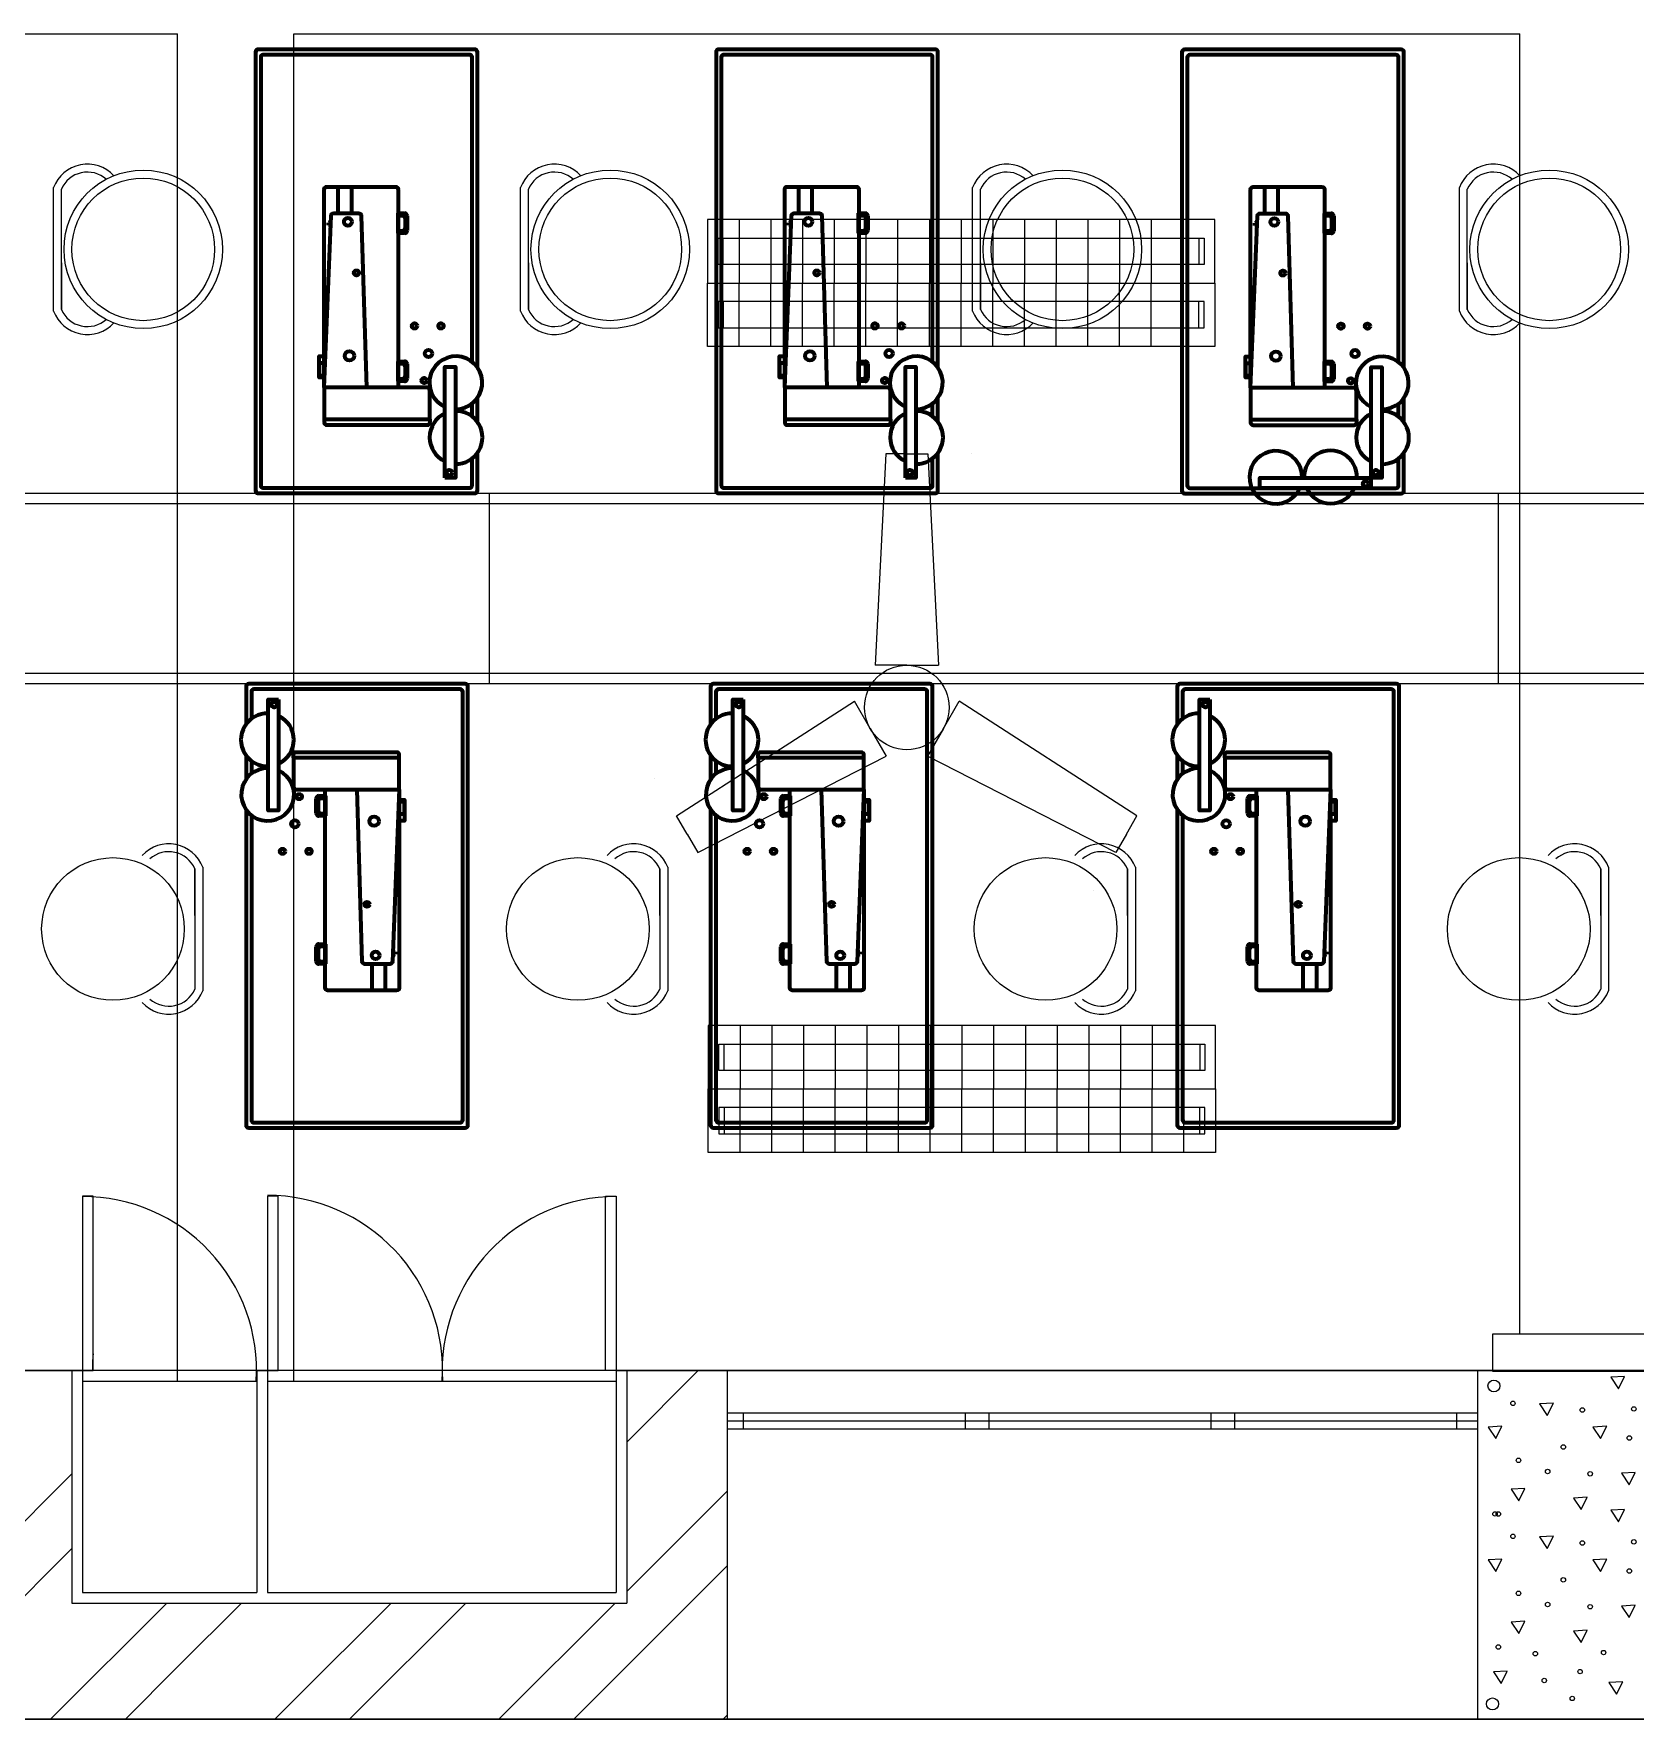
# Model space of a CAD drawing. Header units: inches. Extents: x 9 to 2198, y -380 to 182.
# Drawn here: x 379.6 to 531.1, y -309.1 to -149.6 of the extents above; entities that cross this region are included whole.
import ezdxf

# ---------------------------------------------------------------- set-up
doc = ezdxf.new("R2010")
doc.units = ezdxf.units.IN
doc.header["$MEASUREMENT"] = 0
for name, color, linetype in [('beam', 50, 'Continuous'), ('center table', 30, 'Continuous'), ('chairs', 100, 'Continuous'), ('electrical', 60, 'Continuous'), ('fans', 210, 'Continuous'), ('machines', 21, 'Continuous'), ('outer wall', 10, 'Continuous'), ('pillar hatching', 40, 'Continuous'), ('tubelights', 201, 'Continuous')]:
    doc.layers.add(name, color=color, linetype=linetype)

# ---------------------------------------------------------------- blocks, each defined once
blk = doc.blocks.new('*U36')
at = {"layer": 'fans'}
for p, q in [((-3.57, 10), (-4.57, -10)), ((-1.57, 10), (-3.57, 10)), ((-1.57, 10), (-1.57, 10)), ((-1.57, 10), (-1.57, 10)), ((-1.57, 10), (-1.57, 10)), ((-1.57, 10), (-1.57, 10)), ((-1.57, 10), (0.43, 10)), ((0.43, 10), (1.43, -10)), ((4.57, 10), (4.57, 10)), ((-1.57, -10), (-4.57, -10)), ((-1.57, -10), (1.43, -10))]:
    blk.add_line(p, q, dxfattribs=at)
blk = doc.blocks.new('*U37')
at = {"layer": 'fans', "color": 0, "linetype": 'ByBlock', "lineweight": -2, "transparency": 16777216}
blk.add_blockref('*U36', (1152.58, 51.52), dxfattribs=at)
for p, rotation in [((1138.1, 31.88), 120), ((1162.34, 29.16), 239.9999999999999)]:
    blk.add_blockref('*U36', p, dxfattribs=dict(at, rotation=rotation))
blk = doc.blocks.new('TUBELIGHT')
for p, q in [((2377.8, 620.73), (2329.8, 620.73)), ((2329.8, 620.73), (2329.8, 614.73)), ((2332.8, 620.73), (2332.8, 614.73)), ((2335.8, 620.73), (2335.8, 614.73)), ((2338.8, 620.73), (2338.8, 614.73)), ((2341.8, 620.73), (2341.8, 614.73)), ((2344.8, 620.73), (2344.8, 614.73)), ((2347.8, 620.73), (2347.8, 614.73)), ((2350.8, 620.73), (2350.8, 614.73)), ((2353.8, 620.73), (2353.8, 614.73)), ((2356.8, 620.73), (2356.8, 614.73)), ((2359.8, 620.73), (2359.8, 614.73)), ((2362.8, 620.73), (2362.8, 614.73)), ((2365.8, 620.73), (2365.8, 614.73)), ((2368.8, 620.73), (2368.8, 614.73)), ((2371.8, 620.73), (2371.8, 614.73)), ((2374.8, 620.73), (2374.8, 614.73)), ((2377.8, 614.73), (2377.8, 620.73)), ((2330.8, 618.98), (2376.8, 618.98)), ((2330.8, 616.48), (2330.8, 618.98)), ((2331.3, 616.48), (2331.3, 618.98)), ((2376.3, 618.98), (2376.3, 616.48)), ((2376.8, 618.98), (2376.8, 616.48)), ((2376.8, 616.48), (2330.8, 616.48)), ((2329.8, 614.73), (2377.8, 614.73)), ((2329.8, 608.73), (2329.8, 614.73)), ((2332.8, 608.73), (2332.8, 614.73)), ((2335.8, 608.73), (2335.8, 614.73)), ((2338.8, 608.73), (2338.8, 614.73)), ((2341.8, 608.73), (2341.8, 614.73)), ((2344.8, 608.73), (2344.8, 614.73)), ((2347.8, 608.73), (2347.8, 614.73)), ((2350.8, 608.73), (2350.8, 614.73)), ((2353.8, 608.73), (2353.8, 614.73)), ((2356.8, 608.73), (2356.8, 614.73)), ((2359.8, 608.73), (2359.8, 614.73)), ((2362.8, 608.73), (2362.8, 614.73)), ((2365.8, 608.73), (2365.8, 614.73)), ((2368.8, 608.73), (2368.8, 614.73)), ((2371.8, 608.73), (2371.8, 614.73)), ((2374.8, 608.73), (2374.8, 614.73)), ((2377.8, 614.73), (2377.8, 608.73)), ((2376.8, 612.98), (2330.8, 612.98)), ((2330.8, 612.98), (2330.8, 610.48)), ((2331.3, 612.98), (2331.3, 610.48)), ((2376.3, 610.48), (2376.3, 612.98)), ((2376.8, 610.48), (2376.8, 612.98)), ((2330.8, 610.48), (2376.8, 610.48)), ((2377.8, 608.73), (2329.8, 608.73))]:
    blk.add_line(p, q)

msp = doc.modelspace()

# ---------------------------------------------------------------- linework, layer by layer
at = {"layer": 'beam'}
for p, q in [((277.19477, -149.55658), (393.19477, -149.55658)), ((393.19477, -277.05658), (393.19477, -149.55658)), ((404.19477, -149.55658), (520.19477, -149.55658)), ((404.19477, -277.05658), (404.19477, -149.55658)), ((520.19477, -272.61355), (520.19477, -149.55658)), ((520.19477, -276.11355), (520.19477, -276.05658))]:
    msp.add_line(p, q, dxfattribs=at)
at = {"layer": 'center table'}
for p, q in [((709.19477, -193.05658), (136.19477, -193.05658)), ((709.19477, -194.05658), (136.19477, -194.05658)), ((422.69477, -211.05658), (422.69477, -193.05658)), ((518.19477, -211.05658), (518.19477, -193.05658)), ((136.19477, -210.05658), (709.19477, -210.05658)), ((136.19477, -211.05658), (709.19477, -211.05658))]:
    msp.add_line(p, q, dxfattribs=at)
at = {"layer": 'chairs', "linetype": 'ByBlock'}
for p, q in [((381.44283, -175.79992), (381.44283, -164.12129)), ((382.19283, -175.65413), (382.19283, -164.26708)), ((425.63018, -175.79992), (425.63018, -164.12129)), ((426.38018, -175.65413), (426.38018, -164.26708)), ((468.41919, -175.79992), (468.41919, -164.12129)), ((469.16919, -175.65413), (469.16919, -164.26708)), ((514.48391, -175.79992), (514.48391, -164.12129)), ((515.23391, -175.65413), (515.23391, -164.26708)), ((382.19283, -171.23863), (382.19283, -175.65413)), ((426.38018, -171.23863), (426.38018, -175.65413)), ((469.16919, -171.23863), (469.16919, -175.65413)), ((515.23391, -171.23863), (515.23391, -175.65413)), ((394.82303, -232.99527), (394.82303, -228.57977)), ((394.82303, -228.57977), (394.82303, -239.96682)), ((395.57303, -228.43398), (395.57303, -240.11261)), ((438.81758, -232.99527), (438.81758, -228.57977)), ((438.81758, -228.57977), (438.81758, -239.96682)), ((439.56758, -228.43398), (439.56758, -240.11261)), ((483.07557, -232.99527), (483.07557, -228.57977)), ((483.07557, -228.57977), (483.07557, -239.96682)), ((483.82557, -228.43398), (483.82557, -240.11261)), ((527.86045, -232.99527), (527.86045, -228.57977)), ((527.86045, -228.57977), (527.86045, -239.96682)), ((528.61045, -228.43398), (528.61045, -240.11261))]:
    msp.add_line(p, q, dxfattribs=at)
for centre, radius in [((389.9405, -169.9606), 7.5), ((434.12784, -169.9606), 7.5), ((476.91686, -169.9606), 7.5), ((522.98157, -169.9606), 7.5), ((389.9405, -169.9606), 6.75), ((434.12784, -169.9606), 6.75), ((476.91686, -169.9606), 6.75), ((522.98157, -169.9606), 6.75), ((387.07536, -234.2733), 6.75), ((431.06991, -234.2733), 6.75), ((475.32791, -234.2733), 6.75), ((520.11279, -234.2733), 6.75)]:
    msp.add_circle(centre, radius, dxfattribs=at)
for centre, radius, start, end in [((384.65722, -165.33658), 3.43646, 43.0339046, 159.2895399), ((384.65722, -165.33658), 2.68646, 48.4094874, 156.5400873), ((428.84457, -165.33658), 3.43646, 43.0339046, 159.2895399), ((428.84457, -165.33658), 2.68646, 48.4094874, 156.5400873), ((471.63358, -165.33658), 3.43646, 43.0339046, 159.2895399), ((471.63358, -165.33658), 2.68646, 48.4094874, 156.5400873), ((517.6983, -165.33658), 3.43646, 43.0339046, 159.2895399), ((517.6983, -165.33658), 2.68646, 48.4094874, 156.5400873), ((384.65722, -174.58463), 3.43646, 200.7104601, 316.9660954), ((384.65722, -174.58463), 2.68646, 203.4599127, 311.5905126), ((428.84457, -174.58463), 3.43646, 200.7104601, 316.9660954), ((428.84457, -174.58463), 2.68646, 203.4599127, 311.5905126), ((471.63358, -174.58463), 3.43646, 200.7104601, 316.9660954), ((471.63358, -174.58463), 2.68646, 203.4599127, 311.5905126), ((517.6983, -174.58463), 3.43646, 200.7104601, 316.9660954), ((517.6983, -174.58463), 2.68646, 203.4599127, 311.5905126), ((392.35863, -229.64927), 3.43646, 20.7104601, 136.9660954), ((436.35319, -229.64927), 3.43646, 20.7104601, 136.9660954), ((480.61118, -229.64927), 3.43646, 20.7104601, 136.9660954), ((525.39606, -229.64927), 3.43646, 20.7104601, 136.9660954), ((392.35863, -229.64927), 2.68646, 23.4599127, 131.5905126), ((436.35319, -229.64927), 2.68646, 23.4599127, 131.5905126), ((480.61118, -229.64927), 2.68646, 23.4599127, 131.5905126), ((525.39606, -229.64927), 2.68646, 23.4599127, 131.5905126), ((392.35863, -238.89732), 3.43646, 223.0339046, 339.2895399), ((392.35863, -238.89732), 2.68646, 228.4094874, 336.5400873), ((436.35319, -238.89732), 3.43646, 223.0339046, 339.2895399), ((436.35319, -238.89732), 2.68646, 228.4094874, 336.5400873), ((480.61118, -238.89732), 3.43646, 223.0339046, 339.2895399), ((480.61118, -238.89732), 2.68646, 228.4094874, 336.5400873), ((525.39606, -238.89732), 3.43646, 223.0339046, 339.2895399), ((525.39606, -238.89732), 2.68646, 228.4094874, 336.5400873)]:
    msp.add_arc(centre, radius, start, end, dxfattribs=at)
at = {"layer": 'electrical'}
msp.add_lwpolyline([(517.62191, -276.11355), (533.62191, -276.11355), (533.62191, -272.61355), (517.62191, -272.61355)], close=True, dxfattribs=at)
at = {"layer": 'fans'}
msp.add_circle((462.19477, -213.30658), 4, dxfattribs=at)
at = {"layer": 'machines', "linetype": 'ByBlock', "lineweight": 100}
for p, q in [((408.36154, -164.04104), (408.36154, -166.54027)), ((409.64127, -164.03007), (409.64127, -166.54027)), ((451.94004, -164.04104), (451.94004, -166.54027)), ((453.21977, -164.03007), (453.21977, -166.54027)), ((496.03424, -164.05735), (496.03424, -166.55658)), ((497.31396, -164.04638), (497.31396, -166.55658)), ((407.67934, -167.42935), (407.45818, -167.46098)), ((407.45818, -167.68761), (407.45818, -167.46098)), ((414.04823, -166.54459), (414.66537, -166.54459)), ((414.04823, -168.42808), (414.04823, -166.54459)), ((414.04823, -166.74459), (414.46537, -166.74459)), ((414.71537, -166.99459), (414.71537, -167.97808)), ((414.91537, -166.79459), (414.91537, -168.17808)), ((451.25784, -167.42935), (451.03668, -167.46098)), ((451.03668, -167.68761), (451.03668, -167.46098)), ((457.62673, -166.54459), (458.24387, -166.54459)), ((457.62673, -168.42808), (457.62673, -166.54459)), ((457.62673, -166.74459), (458.04387, -166.74459)), ((458.29387, -166.99459), (458.29387, -167.97808)), ((458.49387, -166.79459), (458.49387, -168.17808)), ((495.35203, -167.44566), (495.13087, -167.47729)), ((501.72092, -166.5609), (502.33806, -166.5609)), ((501.72092, -168.44438), (501.72092, -166.5609)), ((501.72092, -166.7609), (502.13806, -166.7609)), ((502.38806, -167.0109), (502.38806, -167.99438)), ((502.58806, -166.8109), (502.58806, -168.19438)), ((407.45818, -167.68761), (407.67934, -167.68761)), ((414.46537, -168.22808), (414.04823, -168.22808)), ((414.66537, -168.42808), (414.04823, -168.42808)), ((451.03668, -167.68761), (451.25784, -167.68761)), ((458.04387, -168.22808), (457.62673, -168.22808)), ((458.24387, -168.42808), (457.62673, -168.42808)), ((495.13087, -167.70392), (495.13087, -167.47729)), ((495.13087, -167.70392), (495.35203, -167.70392)), ((502.13806, -168.24438), (501.72092, -168.24438)), ((502.33806, -168.44438), (501.72092, -168.44438)), ((414.04823, -180.55921), (414.66537, -180.55921)), ((414.04823, -182.44269), (414.04823, -180.55921)), ((414.04823, -180.75921), (414.46537, -180.75921)), ((414.71537, -181.00921), (414.71537, -181.99269)), ((414.91537, -180.80921), (414.91537, -182.19269)), ((457.62673, -180.55921), (458.24387, -180.55921)), ((457.62673, -182.44269), (457.62673, -180.55921)), ((457.62673, -180.75921), (458.04387, -180.75921)), ((458.29387, -181.00921), (458.29387, -181.99269)), ((458.49387, -180.80921), (458.49387, -182.19269)), ((501.72092, -180.57552), (502.33806, -180.57552)), ((501.72092, -182.459), (501.72092, -180.57552)), ((501.72092, -180.77552), (502.13806, -180.77552)), ((502.38806, -181.02552), (502.38806, -182.009)), ((502.58806, -180.82552), (502.58806, -182.209)), ((414.46537, -182.24269), (414.04823, -182.24269)), ((414.66537, -182.44269), (414.04823, -182.44269)), ((458.04387, -182.24269), (457.62673, -182.24269)), ((458.24387, -182.44269), (457.62673, -182.44269)), ((502.13806, -182.259), (501.72092, -182.259)), ((502.33806, -182.459), (501.72092, -182.459)), ((406.5622, -221.68675), (407.17934, -221.68675)), ((407.17934, -221.68675), (407.17934, -223.57023)), ((450.52822, -221.68675), (451.14536, -221.68675)), ((451.14536, -221.68675), (451.14536, -223.57023)), ((494.68832, -221.68675), (495.30546, -221.68675)), ((495.30546, -221.68675), (495.30546, -223.57023)), ((406.3122, -223.32023), (406.3122, -221.93675)), ((406.5122, -223.12023), (406.5122, -222.13675)), ((406.7622, -221.88675), (407.17934, -221.88675)), ((450.27822, -223.32023), (450.27822, -221.93675)), ((450.47822, -223.12023), (450.47822, -222.13675)), ((450.72822, -221.88675), (451.14536, -221.88675)), ((494.43832, -223.32023), (494.43832, -221.93675)), ((494.63832, -223.12023), (494.63832, -222.13675)), ((494.88832, -221.88675), (495.30546, -221.88675)), ((407.17934, -223.57023), (406.5622, -223.57023)), ((407.17934, -223.37023), (406.7622, -223.37023)), ((451.14536, -223.57023), (450.52822, -223.57023)), ((451.14536, -223.37023), (450.72822, -223.37023)), ((495.30546, -223.57023), (494.68832, -223.57023)), ((495.30546, -223.37023), (494.88832, -223.37023)), ((406.3122, -237.33484), (406.3122, -235.95136)), ((406.5622, -235.70136), (407.17934, -235.70136)), ((406.7622, -235.90136), (407.17934, -235.90136)), ((407.17934, -235.70136), (407.17934, -237.58484)), ((450.27822, -237.33484), (450.27822, -235.95136)), ((450.52822, -235.70136), (451.14536, -235.70136)), ((450.72822, -235.90136), (451.14536, -235.90136)), ((451.14536, -235.70136), (451.14536, -237.58484)), ((494.43832, -237.33484), (494.43832, -235.95136)), ((494.68832, -235.70136), (495.30546, -235.70136)), ((494.88832, -235.90136), (495.30546, -235.90136)), ((495.30546, -235.70136), (495.30546, -237.58484)), ((406.5122, -237.13484), (406.5122, -236.15136)), ((407.17934, -237.58484), (406.5622, -237.58484)), ((407.17934, -237.38484), (406.7622, -237.38484)), ((411.58629, -240.09937), (411.58629, -237.58917)), ((412.86602, -240.0884), (412.86602, -237.58917)), ((413.76939, -236.44183), (413.54822, -236.44183)), ((413.54822, -236.70008), (413.76939, -236.66846)), ((413.76939, -236.44183), (413.76939, -236.66846)), ((450.47822, -237.13484), (450.47822, -236.15136)), ((451.14536, -237.58484), (450.52822, -237.58484)), ((451.14536, -237.38484), (450.72822, -237.38484)), ((455.55231, -240.09937), (455.55231, -237.58917)), ((456.83204, -240.0884), (456.83204, -237.58917)), ((457.73541, -236.44183), (457.51425, -236.44183)), ((457.51425, -236.70008), (457.73541, -236.66846)), ((457.73541, -236.44183), (457.73541, -236.66846)), ((494.63832, -237.13484), (494.63832, -236.15136)), ((495.30546, -237.58484), (494.68832, -237.58484)), ((495.30546, -237.38484), (494.88832, -237.38484)), ((499.71241, -240.09937), (499.71241, -237.58917)), ((500.99214, -240.0884), (500.99214, -237.58917)), ((501.89551, -236.44183), (501.67434, -236.44183)), ((501.67434, -236.70008), (501.89551, -236.66846)), ((501.89551, -236.44183), (501.89551, -236.66846))]:
    msp.add_line(p, q, dxfattribs=at)
for points in [[(421.56031, -181.14488), (421.56031, -151.29027, 0.414213562), (421.31031, -151.04027), (400.81031, -151.04027, 0.414213562), (400.56031, -151.29027), (400.56031, -192.79027, 0.414213562), (400.81031, -193.04027), (421.31031, -193.04027, 0.414213562), (421.56031, -192.79027), (421.56031, -189.23137)], [(465.13881, -181.14488), (465.13881, -151.29027, 0.414213562), (464.88881, -151.04027), (444.38881, -151.04027, 0.414213562), (444.13881, -151.29027), (444.13881, -192.79027, 0.414213562), (444.38881, -193.04027), (464.88881, -193.04027, 0.414213562), (465.13881, -192.79027), (465.13881, -189.23137)], [(509.233, -181.16119), (509.233, -151.30658, 0.414213562), (508.983, -151.05658), (488.483, -151.05658, 0.414213562), (488.233, -151.30658), (488.233, -192.80658, 0.414213562), (488.483, -193.05658), (508.983, -193.05658, 0.414213562), (509.233, -192.80658), (509.233, -189.24768)], [(421.06031, -180.6174), (421.06031, -151.79027, 0.414213562), (420.81031, -151.54027), (401.31031, -151.54027, 0.414213562), (401.06031, -151.79027), (401.06031, -192.29027, 0.414213562), (401.31031, -192.54027), (420.81031, -192.54027, 0.414213562), (421.06031, -192.29027), (421.06031, -189.74297)], [(464.63881, -180.6174), (464.63881, -151.79027, 0.414213562), (464.38881, -151.54027), (444.88881, -151.54027, 0.414213562), (444.63881, -151.79027), (444.63881, -192.29027, 0.414213562), (444.88881, -192.54027), (464.38881, -192.54027, 0.414213562), (464.63881, -192.29027), (464.63881, -189.74297)], [(508.733, -180.63371), (508.733, -151.80658, 0.414213562), (508.483, -151.55658), (488.983, -151.55658, 0.414213562), (488.733, -151.80658), (488.733, -192.30658, 0.414213562), (488.983, -192.55658), (508.483, -192.55658, 0.414213562), (508.733, -192.30658), (508.733, -189.75928)], [(399.66725, -222.98456), (399.66725, -252.83917, 0.414213562), (399.91725, -253.08917), (420.41725, -253.08917, 0.414213562), (420.66725, -252.83917), (420.66725, -211.33917, 0.414213562), (420.41725, -211.08917), (399.91725, -211.08917, 0.414213562), (399.66725, -211.33917), (399.66725, -214.89807)], [(400.16725, -223.51204), (400.16725, -252.33917, 0.414213562), (400.41725, -252.58917), (419.91725, -252.58917, 0.414213562), (420.16725, -252.33917), (420.16725, -211.83917, 0.414213562), (419.91725, -211.58917), (400.41725, -211.58917, 0.414213562), (400.16725, -211.83917), (400.16725, -214.38647)], [(443.63327, -222.98456), (443.63327, -252.83917, 0.414213562), (443.88327, -253.08917), (464.38327, -253.08917, 0.414213562), (464.63327, -252.83917), (464.63327, -211.33917, 0.414213562), (464.38327, -211.08917), (443.88327, -211.08917, 0.414213562), (443.63327, -211.33917), (443.63327, -214.89807)], [(444.13327, -223.51204), (444.13327, -252.33917, 0.414213562), (444.38327, -252.58917), (463.88327, -252.58917, 0.414213562), (464.13327, -252.33917), (464.13327, -211.83917, 0.414213562), (463.88327, -211.58917), (444.38327, -211.58917, 0.414213562), (444.13327, -211.83917), (444.13327, -214.38647)], [(487.79337, -222.98456), (487.79337, -252.83917, 0.414213562), (488.04337, -253.08917), (508.54337, -253.08917, 0.414213562), (508.79337, -252.83917), (508.79337, -211.33917, 0.414213562), (508.54337, -211.08917), (488.04337, -211.08917, 0.414213562), (487.79337, -211.33917), (487.79337, -214.89807)], [(488.29337, -223.51204), (488.29337, -252.33917, 0.414213562), (488.54337, -252.58917), (508.04337, -252.58917, 0.414213562), (508.29337, -252.33917), (508.29337, -211.83917, 0.414213562), (508.04337, -211.58917), (488.54337, -211.58917, 0.414213562), (488.29337, -211.83917), (488.29337, -214.38647)]]:
    msp.add_lwpolyline(points, format="xyb", dxfattribs=at)
for points in [[(407.06031, -183.04027), (407.06031, -164.29027, -0.414213562), (407.31031, -164.04027), (413.81031, -164.04027, -0.414213562), (414.06031, -164.29027), (414.06031, -183.04027)], [(450.63881, -183.04027), (450.63881, -164.29027, -0.414213562), (450.88881, -164.04027), (457.38881, -164.04027, -0.414213562), (457.63881, -164.29027), (457.63881, -183.04027)], [(494.733, -183.05658), (494.733, -164.30658, -0.414213562), (494.983, -164.05658), (501.483, -164.05658, -0.414213562), (501.733, -164.30658), (501.733, -183.05658)], [(407.06031, -183.04027), (407.70794, -166.78032, -0.402601402), (407.95774, -166.54027), (410.32206, -166.54027, -0.405445019), (410.57195, -166.78276), (411.06031, -183.04027)], [(450.63881, -183.04027), (451.28644, -166.78032, -0.402601402), (451.53624, -166.54027), (453.90056, -166.54027, -0.405445019), (454.15045, -166.78276), (454.63881, -183.04027)], [(494.733, -183.05658), (495.38063, -166.79663, -0.402601402), (495.63043, -166.55658), (497.99475, -166.55658, -0.405445019), (498.24464, -166.79907), (498.733, -183.05658)], [(407.06031, -183.04027), (407.06031, -186.04027), (417.06031, -186.04027), (417.06031, -183.29027, 0.414213562), (416.81031, -183.04027)], [(450.63881, -183.04027), (450.63881, -186.04027), (460.63881, -186.04027), (460.63881, -183.29027, 0.414213562), (460.38881, -183.04027)], [(494.733, -183.05658), (494.733, -186.05658), (504.733, -186.05658), (504.733, -183.30658, 0.414213562), (504.483, -183.05658)], [(417.06031, -186.04027), (417.06031, -186.35276, -0.414213562), (416.81031, -186.60276), (407.34016, -186.60276, -0.414213562), (407.09016, -186.35276), (407.09016, -186.04027)], [(460.63881, -186.04027), (460.63881, -186.35276, -0.414213562), (460.38881, -186.60276), (450.91866, -186.60276, -0.414213562), (450.66866, -186.35276), (450.66866, -186.04027)], [(504.733, -186.05658), (504.733, -186.36907, -0.414213562), (504.483, -186.61907), (495.01285, -186.61907, -0.414213562), (494.76285, -186.36907), (494.76285, -186.05658)], [(404.16725, -218.08917), (404.16725, -217.77668, -0.414213562), (404.41725, -217.52668), (413.88741, -217.52668, -0.414213562), (414.13741, -217.77668), (414.13741, -218.08917)], [(414.16725, -221.08917), (414.16725, -218.08917), (404.16725, -218.08917), (404.16725, -220.83917, 0.414213562), (404.41725, -221.08917)], [(448.13327, -218.08917), (448.13327, -217.77668, -0.414213562), (448.38327, -217.52668), (457.85343, -217.52668, -0.414213562), (458.10343, -217.77668), (458.10343, -218.08917)], [(458.13327, -221.08917), (458.13327, -218.08917), (448.13327, -218.08917), (448.13327, -220.83917, 0.414213562), (448.38327, -221.08917)], [(492.29337, -218.08917), (492.29337, -217.77668, -0.414213562), (492.54337, -217.52668), (502.01353, -217.52668, -0.414213562), (502.26353, -217.77668), (502.26353, -218.08917)], [(502.29337, -221.08917), (502.29337, -218.08917), (492.29337, -218.08917), (492.29337, -220.83917, 0.414213562), (492.54337, -221.08917)], [(414.16725, -221.08917), (414.16725, -239.83917, -0.414213562), (413.91725, -240.08917), (407.41725, -240.08917, -0.414213562), (407.16725, -239.83917), (407.16725, -221.08917)], [(414.16725, -221.08917), (413.51963, -237.34912, -0.402601402), (413.26982, -237.58917), (410.9055, -237.58917, -0.405445019), (410.65562, -237.34668), (410.16725, -221.08917)], [(458.13327, -221.08917), (458.13327, -239.83917, -0.414213562), (457.88327, -240.08917), (451.38327, -240.08917, -0.414213562), (451.13327, -239.83917), (451.13327, -221.08917)], [(458.13327, -221.08917), (457.48565, -237.34912, -0.402601402), (457.23584, -237.58917), (454.87152, -237.58917, -0.405445019), (454.62164, -237.34668), (454.13327, -221.08917)], [(502.29337, -221.08917), (502.29337, -239.83917, -0.414213562), (502.04337, -240.08917), (495.54337, -240.08917, -0.414213562), (495.29337, -239.83917), (495.29337, -221.08917)], [(502.29337, -221.08917), (501.64575, -237.34912, -0.402601402), (501.39594, -237.58917), (499.03162, -237.58917, -0.405445019), (498.78174, -237.34668), (498.29337, -221.08917)]]:
    msp.add_lwpolyline(points, format="xyb", close=True, dxfattribs=at)
for points in [[(407.05382, -180.08329), (407.05382, -182.07546), (406.57463, -182.07546), (406.57463, -180.08329)], [(450.63232, -180.08329), (450.63232, -182.07546), (450.15314, -182.07546), (450.15314, -180.08329)], [(494.72651, -180.0996), (494.72651, -182.09177), (494.24733, -182.09177), (494.24733, -180.0996)], [(407.05382, -180.71046), (407.05382, -181.92789), (406.6115, -181.92789), (406.6115, -180.71046)], [(418.47733, -191.57984), (418.47733, -181.07984), (419.47733, -181.07984), (419.47733, -191.57984)], [(418.47733, -191.57984), (418.47733, -181.07984), (419.47733, -181.07984), (419.47733, -191.57984)], [(450.63232, -180.71046), (450.63232, -181.92789), (450.19, -181.92789), (450.19, -180.71046)], [(462.05584, -191.57984), (462.05584, -181.07984), (463.05584, -181.07984), (463.05584, -191.57984)], [(462.05584, -191.57984), (462.05584, -181.07984), (463.05584, -181.07984), (463.05584, -191.57984)], [(494.72651, -180.72677), (494.72651, -181.9442), (494.28419, -181.9442), (494.28419, -180.72677)], [(506.15003, -191.59615), (506.15003, -181.09615), (507.15003, -181.09615), (507.15003, -191.59615)], [(506.15003, -191.59615), (506.15003, -181.09615), (507.15003, -181.09615), (507.15003, -191.59615)], [(506.1152, -192.56946), (495.6152, -192.56946), (495.6152, -191.56946), (506.1152, -191.56946)], [(402.75023, -212.5496), (402.75023, -223.0496), (401.75023, -223.0496), (401.75023, -212.5496)], [(402.75023, -212.5496), (402.75023, -223.0496), (401.75023, -223.0496), (401.75023, -212.5496)], [(446.71625, -212.5496), (446.71625, -223.0496), (445.71625, -223.0496), (445.71625, -212.5496)], [(446.71625, -212.5496), (446.71625, -223.0496), (445.71625, -223.0496), (445.71625, -212.5496)], [(490.87635, -212.5496), (490.87635, -223.0496), (489.87635, -223.0496), (489.87635, -212.5496)], [(490.87635, -212.5496), (490.87635, -223.0496), (489.87635, -223.0496), (489.87635, -212.5496)], [(414.17374, -224.04614), (414.17374, -222.05398), (414.65293, -222.05398), (414.65293, -224.04614)], [(414.17374, -223.41898), (414.17374, -222.20154), (414.61607, -222.20154), (414.61607, -223.41898)], [(458.13976, -224.04614), (458.13976, -222.05398), (458.61895, -222.05398), (458.61895, -224.04614)], [(458.13976, -223.41898), (458.13976, -222.20154), (458.58209, -222.20154), (458.58209, -223.41898)], [(502.29986, -224.04614), (502.29986, -222.05398), (502.77905, -222.05398), (502.77905, -224.04614)], [(502.29986, -223.41898), (502.29986, -222.20154), (502.74219, -222.20154), (502.74219, -223.41898)]]:
    msp.add_lwpolyline(points, close=True, dxfattribs=at)
for points in [[(421.06031, -185.77256), (421.06031, -184.5481)], [(421.56031, -186.28416), (421.56031, -184.02062)], [(464.63881, -185.77256), (464.63881, -184.5481)], [(465.13881, -186.28416), (465.13881, -184.02062)], [(508.733, -185.78887), (508.733, -184.56441)], [(509.233, -186.30047), (509.233, -184.03693)], [(399.66725, -217.84528), (399.66725, -220.10882)], [(400.16725, -218.35688), (400.16725, -219.58134)], [(443.63327, -217.84528), (443.63327, -220.10882)], [(444.13327, -218.35688), (444.13327, -219.58134)], [(487.79337, -217.84528), (487.79337, -220.10882)], [(488.29337, -218.35688), (488.29337, -219.58134)]]:
    msp.add_lwpolyline(points, dxfattribs=at)
for centre, radius in [((409.30231, -167.35558), 0.36505), ((452.88081, -167.35558), 0.36505), ((496.975, -167.37189), 0.36505), ((410.11324, -172.18842), 0.2361), ((453.69174, -172.18842), 0.2361), ((497.78593, -172.20473), 0.2361), ((415.60371, -177.20802), 0.24787), ((418.11218, -177.20802), 0.24787), ((459.18221, -177.20802), 0.24787), ((461.69069, -177.20802), 0.24787), ((503.2764, -177.22432), 0.24787), ((505.78488, -177.22432), 0.24787), ((409.44974, -180.0464), 0.44407), ((416.93732, -179.80953), 0.34337), ((453.02825, -180.0464), 0.44407), ((460.51583, -179.80953), 0.34337), ((497.12244, -180.0627), 0.44407), ((504.61002, -179.82584), 0.34337), ((416.52454, -182.37931), 0.24787), ((460.10304, -182.37931), 0.24787), ((504.19723, -182.39562), 0.24787), ((418.89957, -191.08442), 0.26374), ((418.89957, -191.08442), 0.26374), ((462.47808, -191.08442), 0.26374), ((462.47808, -191.08442), 0.26374), ((506.57227, -191.10073), 0.26374), ((506.57227, -191.10073), 0.26374), ((505.61978, -192.14722), 0.26374), ((402.32799, -213.04501), 0.26374), ((402.32799, -213.04501), 0.26374), ((446.29401, -213.04501), 0.26374), ((446.29401, -213.04501), 0.26374), ((490.45411, -213.04501), 0.26374), ((490.45411, -213.04501), 0.26374), ((404.70302, -221.75013), 0.24787), ((448.66904, -221.75013), 0.24787), ((492.82914, -221.75013), 0.24787), ((404.29024, -224.31991), 0.34337), ((411.77782, -224.08304), 0.44407), ((448.25626, -224.31991), 0.34337), ((455.74384, -224.08304), 0.44407), ((492.41636, -224.31991), 0.34337), ((499.90394, -224.08304), 0.44407), ((403.11538, -226.92142), 0.24787), ((405.62386, -226.92142), 0.24787), ((447.0814, -226.92142), 0.24787), ((449.58988, -226.92142), 0.24787), ((491.2415, -226.92142), 0.24787), ((493.74998, -226.92142), 0.24787), ((411.11432, -231.94102), 0.2361), ((455.08035, -231.94102), 0.2361), ((499.24044, -231.94102), 0.2361), ((411.92525, -236.77386), 0.36505), ((455.89127, -236.77386), 0.36505), ((500.05137, -236.77386), 0.36505)]:
    msp.add_circle(centre, radius, dxfattribs=at)
for centre, radius, start, end in [((414.46537, -166.99459), 0.25, 0, 90), ((414.66537, -166.79459), 0.25, 0, 90), ((458.04387, -166.99459), 0.25, 0, 90), ((458.24387, -166.79459), 0.25, 0, 90), ((502.13806, -167.0109), 0.25, 0, 90), ((502.33806, -166.8109), 0.25, 0, 90), ((414.46537, -167.97808), 0.25, 270, 0), ((414.66537, -168.17808), 0.25, 270, 0), ((458.04387, -167.97808), 0.25, 270, 0), ((458.24387, -168.17808), 0.25, 270, 0), ((502.13806, -167.99438), 0.25, 270, 0), ((502.33806, -168.19438), 0.25, 270, 0), ((419.51519, -182.58275), 2.5, 269.1324235, 245.4717745), ((463.09369, -182.58275), 2.5, 269.1324235, 245.4717745), ((507.18788, -182.59906), 2.5, 269.1324235, 245.4717745), ((414.46537, -181.00921), 0.25, 0, 90), ((414.66537, -180.80921), 0.25, 0, 90), ((458.04387, -181.00921), 0.25, 0, 90), ((458.24387, -180.80921), 0.25, 0, 90), ((502.13806, -181.02552), 0.25, 0, 90), ((502.33806, -180.82552), 0.25, 0, 90), ((414.46537, -181.99269), 0.25, 270, 0), ((414.66537, -182.19269), 0.25, 270, 0), ((458.04387, -181.99269), 0.25, 270, 0), ((458.24387, -182.19269), 0.25, 270, 0), ((502.13806, -182.009), 0.25, 270, 0), ((502.33806, -182.209), 0.25, 270, 0), ((419.54078, -187.75777), 2.5, 115.1747027, 244.8252973), ((419.54078, -187.75777), 2.5, 268.5456897, 91.4543103), ((463.11929, -187.75777), 2.5, 115.1747027, 244.8252973), ((463.11929, -187.75777), 2.5, 268.5456897, 91.4543103), ((507.21348, -187.77408), 2.5, 115.1747027, 244.8252973), ((507.21348, -187.77408), 2.5, 268.5456897, 91.4543103), ((497.1181, -191.53161), 2.5, 359.1324235, 335.4717745), ((502.29312, -191.50601), 2.5, 358.5456897, 181.4543103), ((502.29312, -191.50601), 2.5, 205.1747027, 334.8252973), ((401.68678, -216.37167), 2.5, 88.5456897, 271.4543103), ((401.68678, -216.37167), 2.5, 295.1747027, 64.8252973), ((445.6528, -216.37167), 2.5, 88.5456897, 271.4543103), ((445.6528, -216.37167), 2.5, 295.1747027, 64.8252973), ((489.8129, -216.37167), 2.5, 88.5456897, 271.4543103), ((489.8129, -216.37167), 2.5, 295.1747027, 64.8252973), ((401.71237, -221.54669), 2.5, 89.1324235, 65.4717745), ((445.6784, -221.54669), 2.5, 89.1324235, 65.4717745), ((489.83849, -221.54669), 2.5, 89.1324235, 65.4717745), ((406.5622, -221.93675), 0.25, 90, 180), ((450.52822, -221.93675), 0.25, 90, 180), ((494.68832, -221.93675), 0.25, 90, 180), ((406.7622, -222.13675), 0.25, 90, 180), ((406.7622, -223.12023), 0.25, 180, 270), ((450.72822, -222.13675), 0.25, 90, 180), ((450.72822, -223.12023), 0.25, 180, 270), ((494.88832, -222.13675), 0.25, 90, 180), ((494.88832, -223.12023), 0.25, 180, 270), ((406.5622, -223.32023), 0.25, 180, 270), ((450.52822, -223.32023), 0.25, 180, 270), ((494.68832, -223.32023), 0.25, 180, 270), ((406.5622, -235.95136), 0.25, 90, 180), ((406.7622, -236.15136), 0.25, 90, 180), ((450.52822, -235.95136), 0.25, 90, 180), ((450.72822, -236.15136), 0.25, 90, 180), ((494.68832, -235.95136), 0.25, 90, 180), ((494.88832, -236.15136), 0.25, 90, 180), ((406.5622, -237.33484), 0.25, 180, 270), ((406.7622, -237.13484), 0.25, 180, 270), ((450.52822, -237.33484), 0.25, 180, 270), ((450.72822, -237.13484), 0.25, 180, 270), ((494.68832, -237.33484), 0.25, 180, 270), ((494.88832, -237.13484), 0.25, 180, 270)]:
    msp.add_arc(centre, radius, start, end, dxfattribs=at)
at = {"layer": 'outer wall'}
for p, q in [((791.19477, -276.05658), (9.19477, -276.05658)), ((183.69477, -276.05658), (384.19477, -276.05658)), ((383.19477, -276.05658), (383.19477, -298.05658)), ((384.19477, -276.05658), (384.19477, -297.05658)), ((384.19477, -277.05658), (400.69477, -277.05658)), ((400.69477, -276.05658), (400.69477, -297.05658)), ((400.69477, -276.05658), (401.69477, -276.05658)), ((401.69477, -276.05658), (401.69477, -297.05658)), ((401.69477, -277.05658), (434.69477, -277.05658)), ((434.69477, -276.05658), (434.69477, -297.05658)), ((434.69477, -276.05658), (610.19477, -276.05658)), ((435.69477, -276.05658), (435.69477, -298.05658)), ((445.19477, -276.05658), (445.19477, -309.05658)), ((516.19477, -276.05658), (516.19477, -309.05658)), ((445.20755, -280.05658), (516.20755, -280.05658)), ((445.20755, -280.05658), (445.20755, -281.55658)), ((446.70755, -280.05658), (446.70755, -281.55658)), ((467.70755, -280.05658), (467.70755, -281.55658)), ((469.95755, -280.05658), (469.95755, -281.55658)), ((490.95755, -280.05658), (490.95755, -281.55658)), ((493.20755, -280.05658), (493.20755, -281.55658)), ((514.20755, -280.05658), (514.20755, -281.55658)), ((445.20755, -280.80658), (516.20755, -280.80658)), ((445.20755, -281.55658), (516.20755, -281.55658)), ((383.19477, -298.05658), (435.69477, -298.05658)), ((384.19477, -297.05658), (400.69477, -297.05658)), ((401.69477, -297.05658), (434.69477, -297.05658)), ((791.19477, -309.05658), (9.19477, -309.05658)), ((9.19477, -309.05658), (791.19477, -309.05658))]:
    msp.add_line(p, q, dxfattribs=at)
at = {"layer": 'outer wall', "linetype": 'Continuous'}
for p, q in [((435.69477, -282.82132), (442.45952, -276.05658)), ((374.85965, -294.15897), (383.19477, -285.82385)), ((435.69477, -296.96346), (445.19477, -287.46346)), ((367.03312, -309.05658), (383.19477, -292.89492)), ((430.67273, -309.05658), (445.19477, -294.53453)), ((381.17525, -309.05658), (392.17525, -298.05658)), ((393.19477, -304.10812), (399.24632, -298.05658)), ((404.19477, -307.25026), (413.38846, -298.05658)), ((409.45952, -309.05658), (420.45952, -298.05658)), ((423.60166, -309.05658), (434.60166, -298.05658)), ((388.24632, -309.05658), (393.19477, -304.10812)), ((402.38846, -309.05658), (404.19477, -307.25026)), ((444.81486, -309.05658), (445.19477, -308.67666))]:
    msp.add_line(p, q, dxfattribs=at)
at = {"layer": 'outer wall'}
for points in [[(384.19477, -276.05658), (385.19477, -276.05658), (385.19477, -259.55658), (384.19477, -259.55658)], [(401.69477, -276.05658), (402.69477, -276.05658), (402.69477, -259.55658), (401.69477, -259.55658)], [(434.69477, -276.05658), (433.69477, -276.05658), (433.69477, -259.55658), (434.69477, -259.55658)]]:
    msp.add_lwpolyline(points, close=True, dxfattribs=at)
for centre, radius, start, end in [((384.19477, -276.05658), 16.47237, 356.5195631, 90), ((401.69477, -276.05658), 16.5743, 356.540995, 90), ((434.69477, -276.05658), 16.47237, 90, 183.4804369), ((401.69477, -276.05658), 16.5743, 174.5726561, 180)]:
    msp.add_arc(centre, radius, start, end, dxfattribs=at)
at = {"layer": 'pillar hatching'}
for points in [[(530.11176, -276.61546), (528.81102, -276.69417), (529.52956, -277.78128)], [(523.38081, -279.13647), (522.08007, -279.21518), (522.79861, -280.30229)], [(518.50087, -281.32134), (517.20013, -281.40006), (517.91867, -282.48717)], [(528.42902, -281.32134), (527.12829, -281.40006), (527.84682, -282.48717)], [(531.1214, -285.69109), (529.82067, -285.76981), (530.5392, -286.85692)], [(520.68843, -287.2037), (519.38769, -287.28242), (520.10623, -288.36953)], [(526.57801, -288.04404), (525.27728, -288.12275), (525.99581, -289.20986)], [(530.11176, -289.1963), (528.81102, -289.27502), (529.52956, -290.36213)], [(523.38081, -291.71731), (522.08007, -291.79603), (522.79861, -292.88314)], [(518.50087, -293.90219), (517.20013, -293.9809), (517.91867, -295.06801)], [(528.42902, -293.90219), (527.12829, -293.9809), (527.84682, -295.06801)], [(520.68843, -299.78454), (519.38769, -299.86326), (520.10623, -300.95037)], [(531.1214, -298.27194), (529.82067, -298.35065), (530.5392, -299.43776)], [(526.57801, -300.62488), (525.27728, -300.7036), (525.99581, -301.79071)], [(519.00569, -304.49043), (517.70496, -304.56914), (518.42349, -305.65625)], [(529.94348, -305.49883), (528.64275, -305.57755), (529.36129, -306.66466)]]:
    msp.add_lwpolyline(points, close=True, dxfattribs=at)
for centre, radius in [((517.75493, -277.51786), 0.56589), ((519.55124, -279.15981), 0.21161), ((526.11913, -279.79463), 0.21161), ((530.99208, -279.68883), 0.21161), ((530.56835, -282.43973), 0.21161), ((524.31825, -283.28616), 0.21161), ((520.08091, -284.55581), 0.21161), ((522.83518, -285.61384), 0.21161), ((526.86067, -285.82545), 0.21161), ((517.8563, -289.62458), 0.21161), ((518.1741, -289.63439), 0.21161), ((519.55124, -291.74066), 0.21161), ((526.11913, -292.37548), 0.21161), ((530.99208, -292.26968), 0.21161), ((530.56835, -295.02057), 0.21161), ((524.31825, -295.86701), 0.21161), ((520.08091, -297.13665), 0.21161), ((522.83518, -298.19469), 0.21161), ((526.86067, -298.40629), 0.21161), ((518.1741, -302.21523), 0.21161), ((521.66992, -302.85006), 0.21161), ((528.13186, -302.74425), 0.21161), ((525.90726, -304.54292), 0.21161), ((522.51738, -305.38935), 0.21161), ((517.61881, -307.60415), 0.56589), ((525.16573, -307.08221), 0.21161)]:
    msp.add_circle(centre, radius, dxfattribs=at)

# ---------------------------------------------------------------- block references
at = {"layer": 'fans'}
msp.add_blockref('*U37', (-688.81066, -250.82846), dxfattribs=at)
at = {"layer": 'tubelights'}
for p in [(-1886.47155, -787.87835), (-1886.38842, -864.13886)]:
    msp.add_blockref('TUBELIGHT', p, dxfattribs=at)

doc.saveas('drawing.dxf')
